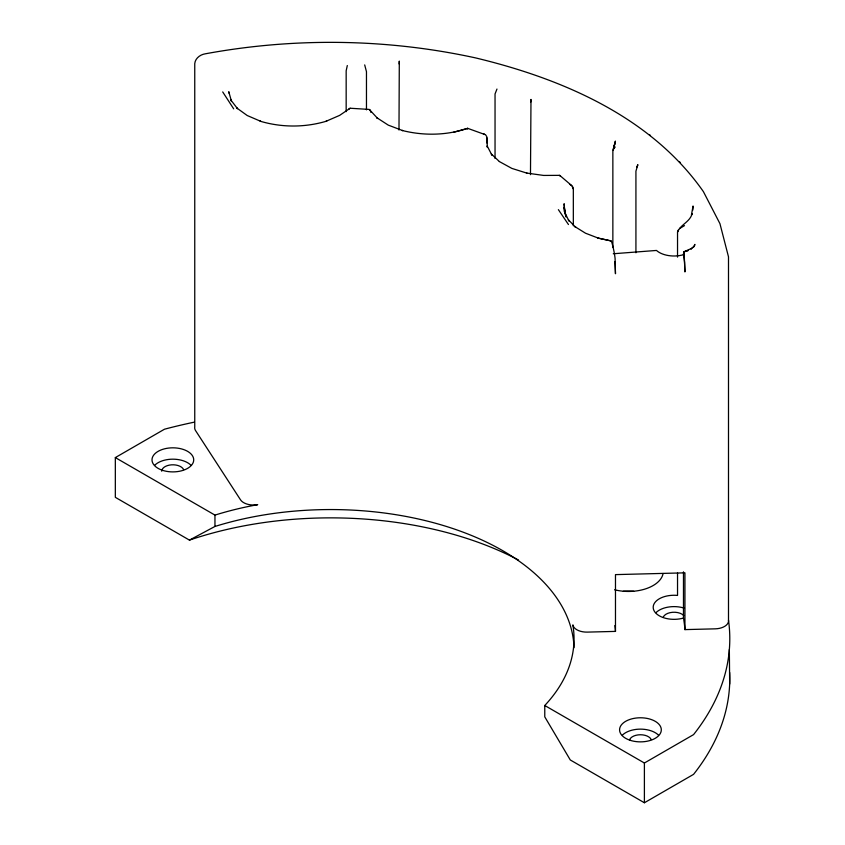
<?xml version="1.0" encoding="UTF-8"?>
<svg xmlns="http://www.w3.org/2000/svg" width="845" height="845" viewBox="0 0 845 845"><rect width="100%" height="100%" fill="white"/><g stroke="black" fill="none" stroke-linecap="round" stroke-linejoin="round"><path stroke-width="1.27" d="M684.144 253.246L684.936 271.953L684.566 262.267A354.604 204.733 0 0 0 683.478 254.704L683.7 251.926L688.421 250.384L683.7 251.926L691.875 248.25L691.009 249.021L693.967 246.244L693.333 247.448L694.886 244.416L694.812 245.166M399.136 63.945L399.305 61.104L398.988 130.024M467.517 129.063L467.591 128.303L485.537 134.767L486.741 136.552L487.385 147.336L487.153 145.889L491.948 155.174L491.315 153.97L499.31 161.479M530.681 102.182L530.987 99.425L530.48 174.683M677.532 257.102L677.532 232.09C680.225 224.675 690.154 221.939 692.129 213.584L691.453 214.873L693.058 206L692.826 210.099M613.016 150.199L615.413 141.094L612.857 151.371L612.857 247.469M677.532 232.09L678.588 229.618M615.171 142.562L613.481 149.047L615.192 147.009M636.686 167.247L637.869 164.68L635.926 171.165L635.926 252.782M347.306 65.53L346.165 70.832L346.165 111.635M348.742 109.153L350.147 108.234L369.328 109.438L377.704 118.511L376.786 117.687L388.267 125.123L402.685 130.595L402.051 130.447C423.567 135.887 446.561 135.538 467.634 128.345L453.649 132.242M496.966 89.052L495.043 93.953L495.043 158.459M679.676 228.499L684.513 225.615M518.524 560.024A278.121 160.571 0 0 0 189.438 540.113L115.332 497.335L115.332 457.589L164.49 429.207A399.104 230.421 0 0 1 194.403 422.13M728.496 620.167A13.911 8.027 0 0 1 715.25 628.838L684.936 629.61L684.936 572.836L615.477 574.621L615.477 631.395L587.317 632.113A13.911 8.027 0 0 1 572.857 624.888A243.36 140.502 0 0 1 544.771 705.501L544.771 716.856L570.29 759.972L644.397 802.75L644.397 763.014L693.555 734.622A399.104 230.421 0 0 0 728.496 620.167L728.496 256.827L719.94 223.65L703.42 191.667C651.062 116.716 562.178 78.754 476.01 58.009L475.481 57.882C386.82 38.543 294.504 37.36 205.282 53.816C200.254 54.566 195.227 58.273 194.751 63.628L194.751 426.968A13.911 8.027 0 0 0 195.565 430.591L240.519 499.828A13.911 8.027 0 0 0 257.704 504.666A243.36 140.502 0 0 0 214.957 515.101L115.332 457.589M644.397 802.75L693.555 774.358A399.104 230.421 0 0 0 729.647 672.409M189.438 540.113L214.957 526.456A243.36 140.502 0 0 1 574.009 647.682M350.147 108.234L339.627 115.385L326.043 121.279L326.751 121.099C305.129 127.616 281.776 127.648 260.133 121.194L260.83 121.363L247.205 115.511L236.589 107.854L237.529 108.699L230.759 99.879L231.424 101.125L228.773 91.704L229.016 93.172M613.29 253.753L656.48 250.447A20.861 12.041 0 0 0 683.478 254.704M611.093 240.931L597.764 238.015L611.093 240.931L611.801 242.367A285.071 164.585 0 0 1 615.086 258.369L615.477 273.738L615.086 264.052A285.071 164.585 0 0 0 614.78 261.76M573.332 225.837L573.332 188.974L571.822 185.689L559.707 175.359L543.61 175.433L526.477 173.035L526.995 173.162L511.848 168.398L499.332 161.543M597.764 238.015L598.418 238.174L585.511 233.209L574.959 226.65L575.857 227.453L568.358 219.785L568.991 220.999L564.819 212.634L564.122 203.93L564.819 212.634L566.087 216.975L564.206 207.384L564.206 211.334M483.498 133.837L484.597 134.197M559.221 175.337L560.436 176.204M569.551 184.21L571.822 185.689M544.771 705.501L644.397 763.014M649.573 134.756L650.46 135.549M679.359 161.67L680.331 162.546M369.983 109.808L370.934 112.427M558.376 209.644L568.453 224.527M222.7 91.925L233.674 108.847M364.691 64.907L366.466 71.677L366.466 109.85M572.635 186.682L573.332 188.974M729.351 649.52L729.668 684.07M683.478 571.833L683.478 618.044A354.604 204.733 0 0 1 684.936 629.61M677.532 573.047L677.532 595.429A20.861 12.041 0 0 0 653.428 609.108A20.861 12.041 0 0 0 683.478 618.044M486.9 137.682L486.9 142.953M214.957 515.101L214.957 526.456M683.806 251.884A7.594 0.581 88.1 0 1 684.144 253.32M655.995 612.636A20.861 12.041 0 0 1 684.482 608.22M614.854 625.553A285.071 164.585 0 0 1 615.477 631.395M663.093 573.48A34.761 20.069 0 0 1 614.611 589.778M623.335 591.278A34.761 20.069 0 0 1 633.697 591.278M622.385 735.15A20.861 12.041 0 0 1 658.509 735.15M154.793 465.194A20.861 12.041 0 0 1 190.917 465.194M161.733 471.214A11.122 6.422 0 0 1 171.408 464.845A11.122 6.422 0 0 1 183.597 469.556M663.314 616.987A11.122 6.422 0 0 1 672.599 612.287A11.122 6.422 0 0 1 683.689 615.445M629.694 739.512A11.122 6.422 0 0 1 640.447 734.749A11.122 6.422 0 0 1 651.189 739.512M162.43 470.285A20.861 12.041 0 0 0 193.716 459.86A20.861 12.041 0 0 0 162.43 449.434A20.861 12.041 0 0 0 162.43 470.285M630.011 740.252A20.861 12.041 0 0 0 661.308 729.816A20.861 12.041 0 0 0 630.011 719.391A20.861 12.041 0 0 0 630.011 740.252"/></g></svg>
